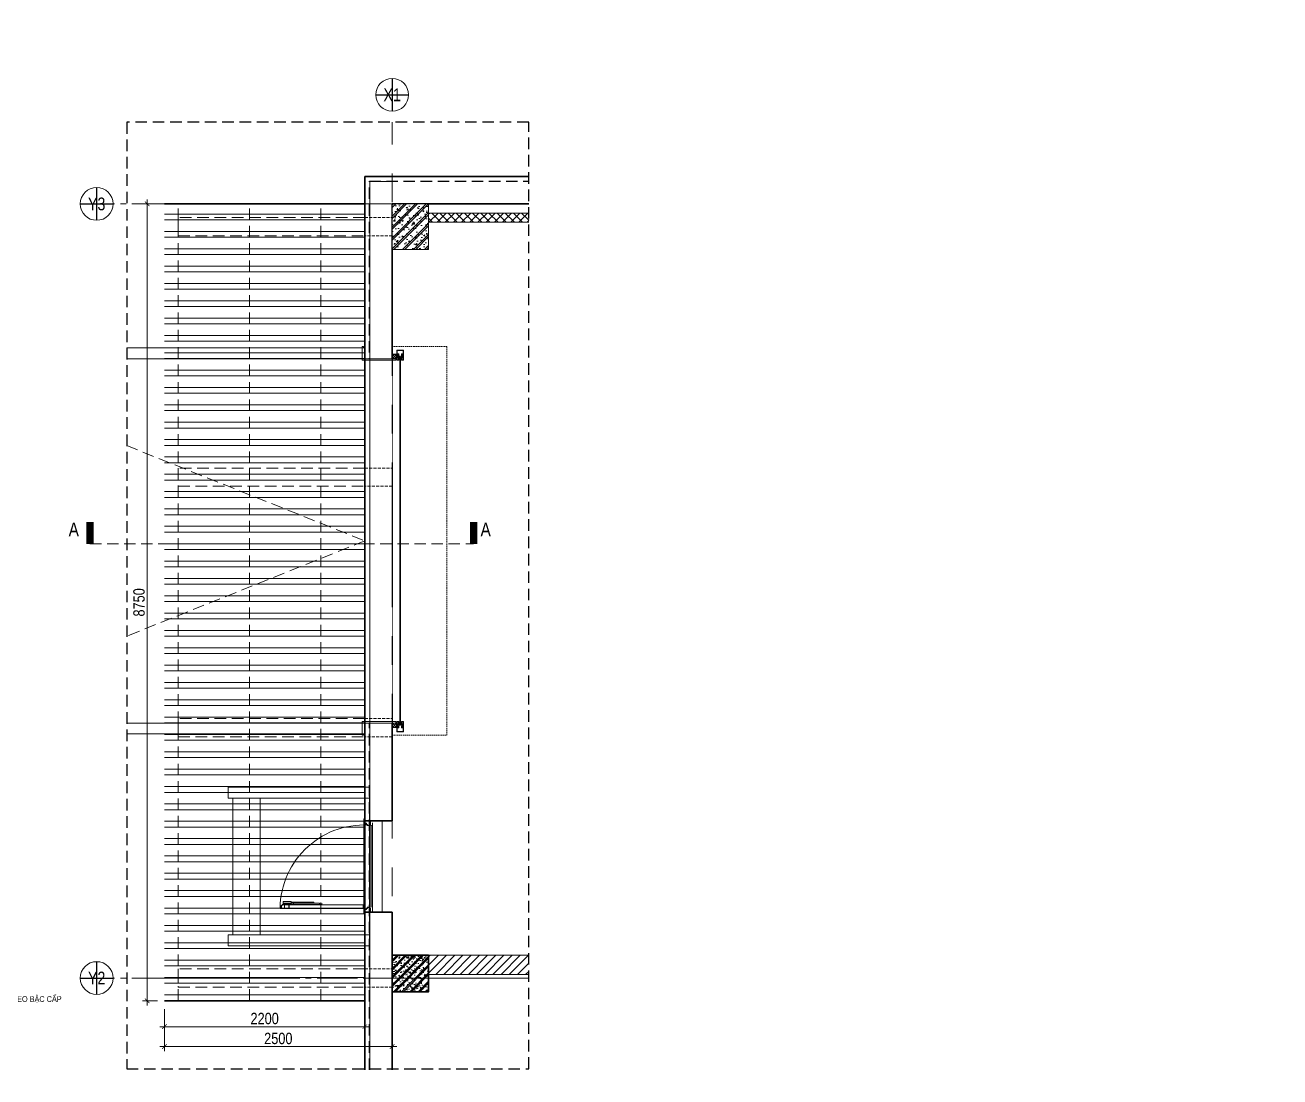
# Model space of a CAD drawing. Header units: millimetres. Extents: x -547695 to 905972, y -1055718 to 167349.
# Drawn here: x -523077 to -509299, y -1016838 to -1005289 of the extents above; entities that cross this region are included whole.
import ezdxf
from ezdxf import colors
from ezdxf.entities.mleader import LeaderData, LeaderLine
from ezdxf.enums import TextEntityAlignment as Align
from ezdxf.math import Vec2, Vec3
from ezdxf.xclip import XClip

# ---------------------------------------------------------------- set-up
doc = ezdxf.new("R2010")
doc.units = ezdxf.units.MM
doc.header["$XCLIPFRAME"] = 0
for name, pattern in [('$0$BASE-A0$0$HIDDEN', [0.375, 0.25, -0.125]), ('CENTER', [50.8, 31.75, -6.35, 6.35, -6.35]), ('HIDDEN', [9.525, 6.35, -3.175]), ('XR-MB (+8.000)$0$$0$BASE-A0$0$HIDDEN', [0.375, 0.25, -0.125]), ('XR-MBT1$0$HID', [2.3, 1.5, -0.8])]:
    doc.linetypes.add(name, pattern=pattern)
doc.layers.get('DEFPOINTS').update_dxf_attribs({"color": 1, "lineweight": 25})
doc.layers.add('8', color=8, linetype='Continuous')
doc.layers.add('A.DIM', color=8, linetype='Continuous')
for name, color, linetype, lineweight in [('A-COLS', 9, 'Continuous', 9), ('A-DIMS', 8, 'Continuous', 9), ('A-DOOR', 142, 'Continuous', 9), ('A-GRID', 250, 'CENTER', 15), ('A-HEVY', 111, 'Continuous', 35), ('A-HIDD', 45, 'HIDDEN', 9), ('A-PATT', 252, 'Continuous', 9), ('A-SYMBOLS', 10, 'Continuous', 13), ('A-WALL', 12, 'Continuous', 13), ('A-WALL-INT', 31, 'Continuous', 9), ('XR-MB (+8.000)$0$chi dan', 8, 'Continuous', 9), ('XR-MB (+8.000)$0$DIM TAN', 169, 'Continuous', 13), ('XR-MB (+8.000)$0$net khung', 2, 'Continuous', 13), ('XR-MB (+8.000)$0$phu kien ngoai cua', 4, 'Continuous', 5)]:
    doc.layers.add(name, color=color, linetype=linetype, lineweight=lineweight)
doc.styles.add('VTK_Arial', font='arial.ttf', dxfattribs={"width": 0.8})
doc.styles.add('VTK_Arial_3.5 mm', font='arial.ttf', dxfattribs={"width": 0.8, "height": 3.5})
doc.dimstyles.new('A-2.5-DIM50', dxfattribs={"dimscale": 50, "dimtxt": 2.5, "dimasz": 1, "dimexe": 1, "dimexo": 0, "dimgap": 0.5, "dimtad": 1, "dimdec": 0, "dimzin": 12, "dimdsep": 46, "dimtxsty": 'VTK_Arial', "dimblk": 'ARCHTICK', "dimcen": 0, "dimdle": 1, "dimclrd": 256, "dimclre": 256, "dimclrt": 7, "dimadec": 1, "dimazin": 3, "dimtfac": 1, "dimtdec": 0, "dimtmove": 0, "dimatfit": 2, "dimfxl": 20, "dimtolj": 1, "dimtzin": 0, "dimlwd": -1, "dimlwe": -1, "dimarcsym": 0})

# ---------------------------------------------------------------- blocks, each defined once
blk = doc.blocks.new('ERBHRTHB4T')
at = {"color": 0}
blk.add_wipeout([(-200, 100), (200, 100), (200, -400), (-200, -400)], dxfattribs=at).dxf.layer = '8'
at = {"layer": 'A-PATT'}
h = blk.add_hatch(dxfattribs=at)
h.set_pattern_fill('BT-01', color=256, scale=20, style=0, double=1, pattern_type=2)
h.set_pattern_definition([(50, (115612.73, 26820), (143.45204, -12.55043), [15, -165]), (355, (115612.73, 26820), (-27.75027, 150.43843), [12, -132]), (100.4514, (115624.68, 26818.95), (115.70188, 137.88791), [12.74804, -140.22842]), (46.1842, (115612.73, 26860), (213.4482, -33.1038), [22.5, -247.5]), (96.6356, (115630.52, 26857.24), (186.93254, 194.82357), [19.12206, -210.3426]), (351.1842, (115612.73, 26860), (186.9324, 194.8237), [18, -198]), (21, (115632.73, 26850), (119.38141, -80.52378), [15, -165]), (326, (115632.73, 26850), (48.66307, 145.03), [12, -132]), (71.4514, (115642.68, 26843.29), (168.04453, 64.5061), [12.74804, -140.22842]), (37.5, (115612.73, 26820), (2.43197, 66.57877), [0, -130.4, 0, -134, 0, -132.5]), (7.5, (115612.73, 26820), (52.613907, 78.882342), [0, -76.4, 0, -127.4, 0, -50.5]), (327.5, (115568.13, 26820), (106.764487, -4.510974), [0, -50, 0, -156, 0, -207]), (317.5, (115548.13, 26820), (116.637234, 20.021), [0, -65, 0, -103.6, 0, -147]), (45, (115612.73, 26820), (-60.104076, 60.104076), []), (45, (115612.73, 26844.5), (-60.104076, 60.104076), [])])
h.paths.add_polyline_path([(200, 100), (200, -400), (-200, -400), (-200, 100)])
at = {"color": 0}
blk.add_lwpolyline([(-200, 100), (200, 100), (200, -400), (-200, -400)], close=True, dxfattribs=at)
blk = doc.blocks.new('egerg')
at = {"layer": 'A-PATT'}
h = blk.add_hatch(dxfattribs=at)
h.set_pattern_fill('BT-01', color=256, scale=14.982164, style=0, double=1, pattern_type=2)
h.set_pattern_definition([(50, (22752.53, 12038.09), (107.4611, -9.40163), [11.23662, -123.60285]), (355, (22752.53, 12038.09), (-20.78795, 112.69466), [8.9893, -98.8823]), (100.4514, (22761.49, 12037.31), (86.67322, 103.29296), [9.54966, -105.04626]), (46.1842, (22752.53, 12068.05), (159.8958, -24.7983), [16.8549, -185.4043]), (96.6356, (22765.86, 12065.99), (140.0327, 145.9439), [14.3245, -157.5694]), (351.1842, (22752.53, 12068.05), (140.0326, 145.944), [13.4839, -148.3234]), (21, (22767.51, 12060.56), (89.4296, -60.32102), [11.23662, -123.60285]), (326, (22767.51, 12060.56), (36.4539, 108.64317), [8.9893, -98.8823]), (71.4514, (22774.97, 12055.54), (125.88353, 48.32205), [9.54966, -105.04626]), (37.5, (22752.53, 12038.09), (1.82181, 49.874703), [0, -97.68371, 0, -100.3805, 0, -99.25684]), (7.5, (22752.53, 12038.09), (39.41351, 59.09141), [0, -57.23187, 0, -95.43639, 0, -37.82996]), (327.5, (22719.12, 12038.09), (79.978153, -3.37921), [0, -37.45541, 0, -116.86088, 0, -155.0654]), (317.5, (22704.14, 12038.09), (87.3739, 14.9979), [0, -48.69203, 0, -77.6076, 0, -110.1189]), (45, (22752.53, 12038.09), (-45.02446, 45.02446), []), (45, (22752.53, 12056.44), (-45.02446, 45.02446), [])])
h.paths.add_polyline_path([(0, -200), (400, -200), (400, 200), (0, 200)])
at = {"layer": 'A-HEVY'}
blk.add_lwpolyline([(0, -200), (400, -200), (400, 200), (0, 200)], close=True, dxfattribs=at)
blk = doc.blocks.new('ERYUJH76Y')
at = {"layer": 'A-GRID', "ltscale": 50}
for points in [[(-24000, 3348), (-24000, 25008)], [(4694, 21428), (-30447, 21428)], [(4694, 12928), (-30447, 12928)], [(4694, 6928), (-30447, 6928)]]:
    blk.add_lwpolyline(points, dxfattribs=at)
at = {"layer": 'A-SYMBOLS'}
blk.add_blockref('egerg', (-24000, 12978), dxfattribs=at)
at = {"layer": 'A-COLS'}
blk.add_blockref('ERBHRTHB4T', (-23800, 21328), dxfattribs=at)
blk = doc.blocks.new('XR-MB (+8.000)$0$ban le b')
at = {"layer": 'A-DOOR'}
for p, q in [((11285, -283), (11288, -283)), ((11285, -307), (11285, -283)), ((11294, -309), (11287, -309)), ((11288, -283), (11288, -305)), ((11297, -306), (11290, -306)), ((11300, -330), (11294, -330)), ((11295, -319), (11295, -310)), ((11297, -327), (11297, -333)), ((11298, -319), (11298, -308))]:
    blk.add_line(p, q, dxfattribs=at)
for radius in [10, 7]:
    blk.add_circle((11297, -330), radius, dxfattribs=at)
for centre, radius, start, end in [((11287, -307), 1.5, 180, 270), ((11290, -305), 1.5, 180, 270), ((11294, -310), 1.5, 0, 90), ((11293, -319), 2, 286.9578, 0), ((11297, -308), 1.5, 0, 90), ((11300, -319), 2, 180, 253.0422)]:
    blk.add_arc(centre, radius, start, end, dxfattribs=at)
blk = doc.blocks.new('XR-MB (+8.000)$0$gioong cao su')
at = {"layer": 'A-DOOR'}
for points in [[(1628098, 55606), (1628100, 55606), (1628100, 55546), (1628098, 55546)], [(1628100, 55591), (1628107, 55591), (1628107, 55561), (1628100, 55561)]]:
    blk.add_lwpolyline(points, close=True, dxfattribs=at)
for points in [[(1628109, 55600), (1628128, 55600, -0.414214), (1628130, 55598), (1628130, 55553, -0.414214), (1628128, 55551), (1628109, 55551, -0.414214), (1628107, 55553), (1628107, 55598, -0.414214)], [(1628109, 55599), (1628128, 55599, -0.414214), (1628129, 55598), (1628129, 55553, -0.414214), (1628128, 55552), (1628109, 55552, -0.414214), (1628108, 55553), (1628108, 55598, -0.414214)]]:
    blk.add_lwpolyline(points, format="xyb", close=True, dxfattribs=at)
blk = doc.blocks.new('XR-MB (+8.000)$0$123')
at = {"layer": 'A-DOOR'}
h = blk.add_hatch(dxfattribs=at)
h.set_pattern_fill('ANSI31', color=256, style=0)
h.set_pattern_definition([(135, (327793.7614, 93736.06553), (0.08838834765, 0.08838834765), [])])
h.paths.add_polyline_path([(240172, 36474), (240174, 36474), (240174, 36388), (240172, 36388)])
for p, q in [((240171, 36465), (240171, 36475)), ((240221, 36475), (240171, 36475)), ((240172, 36474), (240172, 36388)), ((240172, 36465), (240172, 36474)), ((240172, 36474), (240220, 36474)), ((240174, 36474), (240174, 36388)), ((240235, 36455), (240220, 36474)), ((240236, 36455), (240221, 36475)), ((240146, 36386), (240146, 36398)), ((240146, 36398), (240147, 36398)), ((240186, 36386), (240146, 36386)), ((240147, 36388), (240147, 36398)), ((240185, 36388), (240147, 36388)), ((240174, 36413), (240174, 36413)), ((240185, 36388), (240205, 36403)), ((240186, 36386), (240206, 36401)), ((240220, 36420), (240205, 36420)), ((240205, 36420), (240205, 36403)), ((240221, 36418), (240206, 36418)), ((240206, 36418), (240206, 36401)), ((240235, 36434), (240220, 36434)), ((240220, 36434), (240220, 36420)), ((240221, 36432), (240221, 36418)), ((240236, 36432), (240221, 36432)), ((240235, 36455), (240235, 36434)), ((240236, 36455), (240236, 36432))]:
    blk.add_line(p, q, dxfattribs=at)
blk = doc.blocks.new('XR-MB (+8.000)$0$gdfghgfjjjk')
at = {"layer": 'A-DOOR'}
for p, q in [((196862, 627553), (196861, 626550)), ((196862, 627568), (196871, 627568)), ((196862, 627568), (196862, 627568)), ((196862, 627568), (196862, 627568)), ((196862, 627568), (196862, 627568)), ((196862, 627534), (196862, 627568)), ((196863, 627553), (196862, 626551)), ((196863, 627567), (196870, 627567)), ((196863, 627534), (196863, 627567)), ((196863, 627554), (196896, 627554)), ((196863, 627554), (196863, 627554)), ((196863, 627545), (196863, 627554)), ((196864, 627545), (196863, 627545)), ((196863, 627515), (196906, 627515)), ((196863, 627506), (196863, 627515)), ((196863, 627460), (196863, 627469)), ((196906, 627460), (196863, 627460)), ((196864, 627553), (196895, 627553)), ((196864, 627545), (196864, 627553)), ((196864, 627514), (196905, 627514)), ((196864, 627506), (196864, 627514)), ((196864, 627461), (196864, 627469)), ((196905, 627461), (196864, 627461)), ((196870, 627567), (196870, 627554)), ((196871, 627568), (196871, 627554)), ((196895, 627553), (196895, 627544)), ((196895, 627544), (196906, 627544)), ((196896, 627554), (196896, 627544)), ((196896, 627544), (196907, 627544)), ((196905, 626564), (196906, 627544)), ((196905, 626563), (196907, 627544)), ((196905, 627514), (196905, 627461)), ((196906, 627544), (196906, 627534)), ((196906, 627515), (196906, 627460)), ((196907, 627544), (196907, 627534)), ((196943, 627529), (196907, 627529)), ((196907, 627529), (196907, 627062)), ((196907, 627514), (196913, 627514)), ((196907, 627462), (196913, 627462)), ((196913, 627514), (196925, 627529)), ((196913, 627514), (196913, 627462)), ((196913, 627462), (196925, 627434)), ((196925, 627529), (196925, 627434)), ((196943, 627434), (196943, 627529)), ((196943, 627434), (196907, 627434)), ((196935, 627406), (196907, 627406)), ((196924, 627095), (196924, 627432)), ((196935, 627432), (196924, 627432)), ((196935, 627162), (196935, 627432)), ((196924, 627162), (196935, 627162)), ((196915, 627089), (196907, 627089)), ((196914, 627062), (196907, 627062)), ((196922, 627093), (196915, 627089)), ((196915, 627062), (196915, 627089)), ((196861, 626550), (196870, 626550)), ((196862, 626571), (196862, 626563)), ((196862, 626571), (196862, 626564)), ((196862, 626564), (196905, 626564)), ((196862, 626563), (196905, 626563)), ((196862, 626551), (196869, 626551)), ((196869, 626551), (196869, 626563)), ((196870, 626550), (196870, 626563)), ((197894, 626451), (196820, 626451)), ((197862, 626489), (196874, 626489)), ((196875, 626469), (197862, 626469))]:
    blk.add_line(p, q, dxfattribs=at)
at = {"layer": 'A-DOOR', "linetype": 'XR-MB (+8.000)$0$$0$BASE-A0$0$HIDDEN'}
blk.add_line((197899, 626550), (196851, 626550), dxfattribs=at)
at = {"layer": 'A-DOOR'}
blk.add_arc((196851, 626550), 1018, 354.451, 89.3822, dxfattribs=at)
for centre, major_axis, start_param, end_param in [((196914, 627062), (-0.809, 0.369), 1.998585, 3.569381), ((196921, 627095), (2.34, 1.29), 4.637391, 5.778763)]:
    blk.add_ellipse(centre, major_axis=major_axis, ratio=1, start_param=start_param, end_param=end_param, dxfattribs=at)
at = {"layer": 'XR-MB (+8.000)$0$chi dan', "extrusion": (0, 0, -1), "xscale": 0.8895027643677431, "yscale": 0.8895027643677431, "zscale": -0.889502743225944, "rotation": 179.9978614932291}
blk.add_blockref('XR-MB (+8.000)$0$123', (16817, 658913), dxfattribs=at)
at = {"layer": 'XR-MB (+8.000)$0$chi dan', "xscale": 0.8895027643677431, "yscale": 0.8895027643677431, "zscale": 0.8895027643677431, "rotation": 180.0021385067709}
blk.add_blockref('XR-MB (+8.000)$0$123', (411551, 658929), dxfattribs=at)
at = {"layer": 'XR-MB (+8.000)$0$net khung', "xscale": 0.1601102353251793, "yscale": 0.1601102353251793, "zscale": 0.1601102172678523, "rotation": 90.00213296456585}
for p in [(205775, 365814), (206777, 365814)]:
    blk.add_blockref('XR-MB (+8.000)$0$gioong cao su', p, dxfattribs=at)
at = {"layer": 'XR-MB (+8.000)$0$phu kien ngoai cua', "xscale": 0.889502645156231, "yscale": 0.889502763748169, "zscale": 0.8895026589233752, "rotation": 270.002134667727}
blk.add_blockref('XR-MB (+8.000)$0$ban le b', (197145, 636598), dxfattribs=at)
blk = doc.blocks.new('XR-MB (+8.000)$0$cua 1 canh')
blk.add_wipeout([(0, 0), (0, -1100), (220, -1100), (220, 0)]).dxf.layer = 'A-DOOR'
at = {"layer": 'A-DOOR'}
blk.add_lwpolyline([(0, 0), (220, 0), (220, -1100), (0, -1100)], close=True, dxfattribs=at)
at = {"layer": 'XR-MB (+8.000)$0$DIM TAN', "xscale": -1, "rotation": 270}
blk.add_blockref('XR-MB (+8.000)$0$gdfghgfjjjk', (-626335, -197918), dxfattribs=at)
blk = doc.blocks.new('*U49')
for p, q in [((-3985, 425), (-4095, 425)), ((-4095, 425), (-4095, 350)), ((-3988, 422), (-4092, 422)), ((-4092, 422), (-4092, 353)), ((-4010, 416), (-4053, 416)), ((-4053, 403), (-4053, 416)), ((-4010, 406), (-4010, 416)), ((-3988, 406), (-3988, 422)), ((-3985, 403), (-3985, 425)), ((-15, 403), (-15, 425)), ((-15, 425), (95, 425)), ((-12, 406), (-12, 422)), ((-12, 422), (92, 422)), ((10, 406), (10, 416)), ((10, 416), (53, 416)), ((53, 403), (53, 416)), ((92, 422), (92, 353)), ((95, 425), (95, 350)), ((-4053, 408), (-4053, 408)), ((-4037, 403), (-4053, 403)), ((-4037, 373), (-4053, 373)), ((-4013, 413), (-4050, 413)), ((-4050, 406), (-4050, 413)), ((-4037, 406), (-4050, 406)), ((-4037, 370), (-4050, 370)), ((-4037, 406), (-4037, 403)), ((-4037, 370), (-4037, 373)), ((-4023, 406), (-4013, 406)), ((-4013, 406), (-4023, 406)), ((-4023, 403), (-4023, 406)), ((-4023, 403), (-3985, 403)), ((-3985, 373), (-4023, 373)), ((-4023, 373), (-4023, 370)), ((-4013, 370), (-4023, 370)), ((-4013, 406), (-4013, 413)), ((-4010, 406), (-3988, 406)), ((-3988, 370), (-4010, 370)), ((23, 403), (-15, 403)), ((-15, 373), (23, 373)), ((10, 406), (-12, 406)), ((-12, 370), (10, 370)), ((13, 406), (13, 413)), ((13, 413), (50, 413)), ((23, 406), (13, 406)), ((13, 406), (23, 406)), ((13, 370), (23, 370)), ((23, 403), (23, 406)), ((23, 373), (23, 370)), ((37, 406), (37, 403)), ((37, 406), (50, 406)), ((37, 403), (53, 403)), ((37, 370), (37, 373)), ((37, 373), (53, 373)), ((37, 370), (50, 370)), ((50, 406), (50, 413)), ((53, 408), (53, 408))]:
    blk.add_line(p, q)
for points in [[(-4037, 403, 0.277794), (-4010, 396, -0.278361), (-4023, 403)], [(-4037, 373, -0.277794), (-4010, 379, 0.278361), (-4023, 373)], [(37, 403, -0.277794), (10, 396, 0.278361), (23, 403)], [(37, 373, 0.277794), (10, 379, -0.278361), (23, 373)]]:
    blk.add_lwpolyline(points, format="xyb")
at = {"linetype": 'XR-MBT1$0$HID', "ltscale": 10, "const_width": 20}
blk.add_lwpolyline([(-4025, 388), (25, 388)], dxfattribs=at)
at = {"color": 250}
blk.add_wipeout([(0, 0), (-4000, 0), (-4000, 300), (0, 300)], dxfattribs=at)
for p, q in [((-4095, 350), (-3985, 350)), ((-4092, 353), (-3988, 353)), ((-4053, 373), (-4053, 360)), ((-4053, 368), (-4053, 368)), ((-4010, 360), (-4053, 360)), ((-4050, 370), (-4050, 363)), ((-4013, 363), (-4050, 363)), ((-4013, 370), (-4013, 363)), ((-4010, 370), (-4010, 360)), ((-4000, 300), (-4000, 0)), ((-3988, 353), (-3988, 370)), ((-3985, 350), (-3985, 373)), ((-15, 350), (-15, 373)), ((95, 350), (-15, 350)), ((-12, 353), (-12, 370)), ((92, 353), (-12, 353)), ((0, 300), (0, 0)), ((10, 370), (10, 360)), ((10, 360), (53, 360)), ((13, 370), (13, 363)), ((13, 363), (50, 363)), ((50, 370), (50, 363)), ((53, 373), (53, 360)), ((53, 368), (53, 368))]:
    blk.add_line(p, q)
at = {"color": 1}
for p, q in [((-4002, 348), (-4048, 302)), ((-4048, 348), (-4002, 302)), ((2, 348), (48, 302)), ((48, 348), (2, 302))]:
    blk.add_line(p, q, dxfattribs=at)
at = {"linetype": 'XR-MBT1$0$HID', "ltscale": 10}
blk.add_lwpolyline([(50, 300), (135, 300), (135, 900), (-4135, 900), (-4135, 544), (-4135, 544), (-4135, 300), (-4050, 300)], dxfattribs=at)
for points in [[(-4000, 350), (-4000, 340), (-3985, 340), (-3985, -30), (-4135, -30), (-4135, -15), (-4123, -15), (-4123, 0)], [(-4050, 350), (-4000, 350), (-4000, 300), (-4050, 300), (-4050, 350)], [(0, 350), (0, 340), (-15, 340), (-15, -30), (135, -30), (135, -15), (123, -15), (123, 0)], [(50, 350), (0, 350), (0, 300), (50, 300), (50, 350)]]:
    blk.add_lwpolyline(points)
for points in [[(-4048, 348), (-4002, 348), (-4002, 302), (-4048, 302)], [(48, 348), (2, 348), (2, 302), (48, 302)]]:
    blk.add_lwpolyline(points, close=True)
at = {"style": 'VTK_Arial', "width": 0.8}
blk.add_attdef('DFDFD', (-1866, 322), '', height=100, dxfattribs=at)
blk = doc.blocks.new('egeg')
at = {"layer": 'A-PATT'}
for points in [[(1500, 720), (-50, 720)], [(-50, 600), (-50, 720)], [(1500, 720), (1500, -1020)], [(1500, 600), (-50, 600)], [(0, 600), (0, -900)], [(300, 600), (300, -900)], [(1500, -900), (-50, -900)], [(-50, -900), (-50, -1020)], [(1500, -1020), (-50, -1020)]]:
    blk.add_lwpolyline(points, dxfattribs=at)
blk = doc.blocks.new('rty')
at = {"layer": 'A-HIDD', "ltscale": 20}
blk.add_lwpolyline([(0, 2000), (5000, 0), (0, -2000)], dxfattribs=at)
at = {"layer": 'A-PATT'}
for points in [[(0, -2120), (5000, -2120), (5000, 2120), (0, 2120)], [(0, -2000), (5000, -2000), (5000, 2000), (0, 2000)]]:
    blk.add_lwpolyline(points, close=True, dxfattribs=at)
blk = doc.blocks.new('RHRTHRHRT')
at = {"layer": 'A-PATT', "transparency": 33554620}
h = blk.add_hatch(dxfattribs=at)
h.set_pattern_fill('ANSI37', color=256, scale=20)
h.set_pattern_definition([(45, (-12900, -14800), (-44.90128, 44.90128), []), (135, (-12900, -14800), (-44.90128, -44.90128), [])])
h.paths.add_polyline_path([(-100, -4567), (-200, -4567), (-200, -14800), (-100, -14800)])
h.paths.add_polyline_path([(0, -500), (-24900, -500), (-24900, -400), (0, -400)])
h.paths.add_polyline_path([(-100, -2115), (-200, -2115), (-200, -500), (-100, -500)])
at = {"layer": 'A-WALL', "transparency": 33554620}
h = blk.add_hatch(dxfattribs=at)
h.set_pattern_fill('ANSI31', color=253, scale=20)
h.set_pattern_definition([(45, (-24900, -14300), (-44.90128, 44.90128), [])])
h.paths.add_polyline_path([(-12900, -8760), (-12900, -14800), (-13110, -14800), (-13110, -8760)])
h.paths.add_polyline_path([(-1510, -14200), (-1510, -8760), (-1300, -8760), (-1300, -14200)])
h.paths.add_polyline_path([(-1510, -8760), (-24900, -8760), (-24900, -8550), (-1510, -8550)])
at = {"layer": 'A-HEVY'}
blk.add_lwpolyline([(-25300, -8075), (-25300, -14800), (-1300, -14800)], dxfattribs=at)
at = {"layer": 'A-WALL'}
blk.add_lwpolyline([(-1510, -8760), (-24900, -8760), (-24900, -8550), (-1510, -8550)], close=True, dxfattribs=at)
at = {"layer": 'A-WALL-INT'}
blk.add_lwpolyline([(0, -500), (-24900, -500), (-24900, -400), (0, -400)], close=True, dxfattribs=at)
at = {"layer": 'A-DOOR', "xscale": -0.9090909426681971, "yscale": 0.9090909426681971, "zscale": 0.9090909426681971, "rotation": 359.9999999999994}
blk.add_blockref('XR-MB (+8.000)$0$cua 1 canh', (-25410, -7075), dxfattribs=at)
at = {"layer": 'A-HEVY'}
for points in [[(-25600, -7075), (-25600, 0), (0, 0), (0, -300), (-25300, -300), (-25300, -7075)], [(-25600, -7075), (-25300, -7075)], [(-25600, -8075), (-25300, -8075)], [(-1300, -15100), (-25600, -15100), (-25600, -8075)]]:
    blk.add_lwpolyline(points, dxfattribs=at)
at = {"layer": 'DEFPOINTS', "linetype": '$0$BASE-A0$0$HIDDEN', "ltscale": 500}
blk.add_lwpolyline([(-25550, -50), (0, -50), (0, -15050), (-25550, -15050)], close=True, dxfattribs=at)
at = {"layer": 'A-WALL'}
blk.add_blockref('egeg', (-27050, -7425), dxfattribs=at)
at = {"layer": 'A-DOOR', "rotation": 270}
blk.add_blockref('*U49', (-25600, -6000), dxfattribs=at)
at = {"layer": 'A-WALL'}
blk.add_blockref('rty', (-30600, -4000), dxfattribs=at)
at = {"layer": 'A-GRID'}
ref = blk.add_blockref('ERYUJH76Y', (-1300, -21728), dxfattribs=at)
XClip(ref).set_block_clipping_path([(-32069.3798585372, 5005.1306604635), (6367.1031573832, 26504.5361301411)])
blk = doc.blocks.new('EBGER')
at = {"layer": 'A-PATT', "transparency": 33554620}
h = blk.add_hatch(dxfattribs=at)
h.set_pattern_fill('ANSI32', color=256, scale=20, angle=315)
h.paths.add_polyline_path([(2500, 8750), (0, 8750), (0, 0), (2500, 0)])
at = {"layer": 'A-HEVY'}
blk.add_lwpolyline([(2500, 8750), (0, 8750), (0, 0), (2500, 0)], close=True, dxfattribs=at)
at = {"layer": 'A-HIDD', "ltscale": 20}
for points in [[(150, 0), (150, 8750)], [(933, 0), (933, 8750)], [(1717, 0), (1717, 8750)], [(2500, 0), (2500, 8750)]]:
    blk.add_lwpolyline(points, dxfattribs=at)
for points in [[(150, 8400), (2500, 8400), (2500, 8600), (150, 8600)], [(150, 5650), (2500, 5650), (2500, 5850), (150, 5850)], [(150, 2900), (2500, 2900), (2500, 3100), (150, 3100)], [(150, 150), (2500, 150), (2500, 350), (150, 350)]]:
    blk.add_lwpolyline(points, close=True, dxfattribs=at)
blk = doc.blocks.new('_ARCHTICK')
at = {"color": 0, "linetype": 'ByBlock', "const_width": 0.15}
blk.add_lwpolyline([(-0.5, -0.5), (0.5, 0.5)], dxfattribs=at)
blk = doc.blocks.new('*D1174')
at = {"layer": 'A-DIMS', "transparency": 16777216}
for p, q in [((-521547, -1016093), (-521547, -1016556)), ((-519047, -1016093), (-519047, -1016556)), ((-518997, -1016506), (-521597, -1016506))]:
    blk.add_line(p, q, dxfattribs=at)
at = {"layer": 'DEFPOINTS', "color": 0, "transparency": 16777216}
for p in [(-521547, -1016093), (-519047, -1016093), (-521547, -1016506)]:
    blk.add_point(p, dxfattribs=at)
at = {"layer": 'A-DIMS', "transparency": 16777216, "xscale": 50, "yscale": 50, "zscale": 50, "rotation": 180}
blk.add_blockref('_ARCHTICK', (-521547, -1016506), dxfattribs=at)
at = {"layer": 'A-DIMS', "transparency": 16777216, "xscale": 50, "yscale": 50, "zscale": 50}
blk.add_blockref('_ARCHTICK', (-519047, -1016506), dxfattribs=at)
at = {"layer": 'A-DIMS', "color": 7, "transparency": 16777216, "insert": (-520297, -1016417), "char_height": 125, "attachment_point": 5, "style": 'VTK_Arial'}
blk.add_mtext('\\A1;2500', dxfattribs=at)
blk = doc.blocks.new('*D1175')
at = {"layer": 'A-DIMS', "transparency": 16777216}
for p, q in [((-521624, -1007253), (-521787, -1007253)), ((-521737, -1016053), (-521737, -1007203)), ((-521624, -1016003), (-521787, -1016003))]:
    blk.add_line(p, q, dxfattribs=at)
at = {"layer": 'DEFPOINTS', "color": 0, "transparency": 16777216}
for p in [(-521737, -1007253), (-521624, -1007253), (-521624, -1016003)]:
    blk.add_point(p, dxfattribs=at)
at = {"layer": 'A-DIMS', "transparency": 16777216, "xscale": 50, "yscale": 50, "zscale": 50}
for p, rotation in [((-521737, -1007253), 90), ((-521737, -1016003), 270)]:
    blk.add_blockref('_ARCHTICK', p, dxfattribs=dict(at, rotation=rotation))
at = {"layer": 'A-DIMS', "color": 7, "transparency": 16777216, "insert": (-521826, -1011628), "char_height": 125, "attachment_point": 5, "rotation": 90, "style": 'VTK_Arial'}
blk.add_mtext('\\A1;8750', dxfattribs=at)
blk = doc.blocks.new('*U303')
blk.add_wipeout([(4.5, 0), (4.46, -0.56), (4.36, -1.12), (4.18, -1.66), (3.94, -2.17), (3.64, -2.65), (3.28, -3.08), (2.87, -3.47), (2.41, -3.8), (1.92, -4.07), (1.39, -4.28), (0.84, -4.42), (0.28, -4.49), (-0.28, -4.49), (-0.84, -4.42), (-1.39, -4.28), (-1.92, -4.07), (-2.41, -3.8), (-2.87, -3.47), (-3.28, -3.08), (-3.64, -2.65), (-3.94, -2.17), (-4.18, -1.66), (-4.36, -1.12), (-4.46, -0.56), (-4.5, 0), (-4.46, 0.56), (-4.36, 1.12), (-4.18, 1.66), (-3.94, 2.17), (-3.64, 2.65), (-3.28, 3.08), (-2.87, 3.47), (-2.41, 3.8), (-1.92, 4.07), (-1.39, 4.28), (-0.84, 4.42), (-0.28, 4.49), (0.28, 4.49), (0.84, 4.42), (1.39, 4.28), (1.92, 4.07), (2.41, 3.8), (2.87, 3.47), (3.28, 3.08), (3.64, 2.65), (3.94, 2.17), (4.18, 1.66), (4.36, 1.12), (4.46, 0.56)])
blk.add_circle((0, 0), 4.5)
at = {"layer": 'DEFPOINTS', "color": 250}
for p, q in [((0, 4.5), (0, -4.5)), ((-4.5, 0), (4.5, 0))]:
    blk.add_line(p, q, dxfattribs=at)
at = {"color": 7, "style": 'VTK_Arial_3.5 mm', "width": 0.8}
blk.add_attdef('X12', text='', height=3.5, dxfattribs=at).set_placement((0, 0), align=Align.MIDDLE_CENTER)
blk = doc.blocks.new('*D1187')
at = {"layer": 'A-DIMS', "transparency": 16777216}
for p, q in [((-521547, -1016093), (-521547, -1016337)), ((-519347, -1016093), (-519347, -1016337)), ((-521597, -1016287), (-519297, -1016287))]:
    blk.add_line(p, q, dxfattribs=at)
at = {"layer": 'DEFPOINTS', "color": 0, "transparency": 16777216}
for p in [(-521547, -1016093), (-519347, -1016093), (-519347, -1016287)]:
    blk.add_point(p, dxfattribs=at)
at = {"layer": 'A-DIMS', "transparency": 16777216, "xscale": 50, "yscale": 50, "zscale": 50, "rotation": 180}
blk.add_blockref('_ARCHTICK', (-521547, -1016287), dxfattribs=at)
at = {"layer": 'A-DIMS', "transparency": 16777216, "xscale": 50, "yscale": 50, "zscale": 50}
blk.add_blockref('_ARCHTICK', (-519347, -1016287), dxfattribs=at)
at = {"layer": 'A-DIMS', "color": 7, "transparency": 16777216, "insert": (-520447, -1016198), "char_height": 125, "attachment_point": 5, "style": 'VTK_Arial'}
blk.add_mtext('\\A1;2200', dxfattribs=at)

msp = doc.modelspace()

# ---------------------------------------------------------------- block references
at = {"layer": 'A-HEVY'}
ref = msp.add_blockref('RHRTHRHRT', (-493746.5, -1006952.8), dxfattribs=at)
XClip(ref).set_block_clipping_path([(-28215.4999999999, -9807.4999999999), (-23801.4999999999, 596.5000000001)])
ref = msp.add_blockref('RHRTHRHRT', (-524808.9, -998855.7), dxfattribs=at)
XClip(ref).set_block_clipping_path([(-3544.5910186522, -16880.7335869387), (617.7701081213, -14399.5472302057)])
at = {"layer": 'A-SYMBOLS', "xscale": 40, "yscale": 40, "zscale": 40}
for p, values in [((-519046.5, -1006054.7), {'X12': 'X1'}), ((-522291.5, -1007252.8), {'X12': 'Y3'})]:
    msp.add_blockref('*U303', p, dxfattribs=at).add_auto_attribs(values)

# ---------------------------------------------------------------- texts
at = {"layer": 'A.DIM', "color": 7, "insert": (-522542.8, -1010826.5), "char_height": 150, "attachment_point": 5, "style": 'VTK_Arial', "bg_fill": 3, "box_fill_scale": 1.1, "bg_fill_color": 257, "bg_fill_transparency": 0}
msp.add_mtext('\\A1;A', dxfattribs=at)

# ---------------------------------------------------------------- next in the draw order: linework, layer by layer
at = {"layer": 'A-GRID', "ltscale": 10}
msp.add_lwpolyline([(-519046.5, -1007252.8), (-522111.9, -1007252.8)], dxfattribs=at)
at = {"layer": 'A-HEVY'}
msp.add_lwpolyline([(-519046.5, -1006952.8), (-519346.5, -1006952.8), (-519346.5, -1016761.3)], dxfattribs=at)
at = {"layer": 'A-HIDD', "lineweight": -2, "ltscale": 20}
msp.add_lwpolyline([(-517548, -1016748.3), (-517548, -1006356.3), (-521962, -1006356.3), (-521962, -1016748.3)], close=True, dxfattribs=at)
at = {"layer": 'A-HIDD', "ltscale": 5}
for points in [[(-519346.5, -1007602.8), (-519346.5, -1007402.8), (-519046.5, -1007402.8), (-519046.5, -1007602.8)], [(-519346.5, -1010352.8), (-519346.5, -1010152.8), (-519046.5, -1010152.8), (-519046.5, -1010352.8)], [(-519346.5, -1013102.8), (-519346.5, -1012902.8), (-519046.5, -1012902.8), (-519046.5, -1013102.8)], [(-519346.5, -1015852.8), (-519346.5, -1015652.8), (-519046.5, -1015652.8), (-519046.5, -1015852.8)]]:
    msp.add_lwpolyline(points, close=True, dxfattribs=at)
at = {"layer": 'A-PATT'}
msp.add_lwpolyline([(-519046.5, -1007007.8), (-519291.5, -1007007.8), (-519291.5, -1016761.3)], dxfattribs=at)
at = {"layer": 'A-SYMBOLS', "const_width": 80}
msp.add_lwpolyline([(-522364.7, -1010985.8), (-522364.7, -1010747.1)], dxfattribs=at)
at = {"layer": 'A-SYMBOLS', "linetype": '$0$BASE-A0$0$HIDDEN', "ltscale": 500}
msp.add_lwpolyline([(-522364.7, -1010985.8), (-518152.2, -1010985.8)], dxfattribs=at)

# ---------------------------------------------------------------- next in the draw order: block references
at = {"layer": 'A-HEVY'}
ref = msp.add_blockref('EBGER', (-521546.5, -1016002.8), dxfattribs=at)
XClip(ref).set_block_clipping_path([(0.0000000001, 0), (2200.0000000001, 8750)])

# ---------------------------------------------------------------- next in the draw order: dimensions: what is measured, and where the dimension line sits
at = {"layer": 'A-DIMS'}
for base, p1, p2, angle, picture, middle in [((-521737, -1007252.8), (-521624, -1016002.8), (-521624, -1007252.8), 90, '*D1175', (-521825.8, -1011627.8)), ((-521546.5, -1016505.8), (-519046.5, -1016093), (-521546.5, -1016093), 180, '*D1174', (-520296.5, -1016416.9))]:
    dim = msp.add_linear_dim(base=base, p1=p1, p2=p2, angle=angle, dimstyle='A-2.5-DIM50', override={"dimpost": '\\X'}, dxfattribs=at)
    dim.commit()
    dim.dimension.update_dxf_attribs({"geometry": picture, "text_midpoint": middle})
dim = msp.add_linear_dim(base=(-519346.5, -1016286.8), p1=(-521546.5, -1016093), p2=(-519346.5, -1016093), dimstyle='A-2.5-DIM50', override={"dimpost": '\\X', "dimblk": 'ARCHTICK'}, dxfattribs=at)
dim.commit()
dim.dimension.update_dxf_attribs({"geometry": '*D1187', "text_midpoint": (-520446.5, -1016197.9)})

# ---------------------------------------------------------------- next in the draw order: leaders
at = {"layer": 'A-SYMBOLS'}
ml = msp.add_multileader_mtext('Standard', dxfattribs=at)
ml.set_content('XÂY TƯỜNG HÔNG TAM CẤP. TRÁT VỮA XM HOÀN THIỆN THEO BẬC CẤP', color=7, style='VTK_Arial')
ml.set_leader_properties()
ml.build(insert=Vec2(0, 0))
ml.multileader.update_dxf_attribs({"text_top_attachment_type": 0, "text_bottom_attachment_type": 0, "arrow_head_size": 50, "scale": 25})
ctx = ml.context
ctx.base_point, ctx.scale, ctx.char_height, ctx.arrow_head_size, ctx.landing_gap_size, ctx.plane_origin = Vec3(-525578.6, -1015990.3), 25, 62.5, 50, 50, Vec3(-526741.6, -1017731.9)
notes = []
notes.append((ctx, [(0, (1, 1, 0), (-525677.7, -1015990.3), (1, 0), 99.2, [(0, [(-525677.7, -1015215.7)], 256, [])])]))
ctx.mtext.insert, ctx.mtext.width, ctx.mtext.flow_direction = Vec3(-525528.6, -1015952.2), 899.563, 5
for ctx, leaders in notes:
    for number, flags, end, landing, length, lines in leaders:
        leader = LeaderData()
        leader.index, (leader.has_last_leader_line, leader.has_dogleg_vector, leader.attachment_direction) = number, flags
        leader.last_leader_point, leader.dogleg_vector, leader.dogleg_length = Vec3(end), Vec3(landing), length
        for number, points, colour, breaks in lines:
            line = LeaderLine()
            line.index, line.vertices, line.color, line.breaks = number, Vec3.list(points), colors.encode_raw_color(colour), breaks
            leader.lines.append(line)
        ctx.leaders.append(leader)

# ---------------------------------------------------------------- next in the draw order: block references
at = {"layer": 'A-SYMBOLS', "xscale": 40, "yscale": 40, "zscale": 40}
msp.add_blockref('*U303', (-522291.5, -1015752.8), dxfattribs=at).add_auto_attribs({'X12': 'Y2'})

# ---------------------------------------------------------------- next in the draw order: texts
at = {"layer": 'A.DIM', "color": 7, "insert": (-518020, -1010826.5), "char_height": 150, "attachment_point": 5, "style": 'VTK_Arial', "bg_fill": 3, "box_fill_scale": 1.1, "bg_fill_color": 257, "bg_fill_transparency": 0}
msp.add_mtext('\\A1;A', dxfattribs=at)

# ---------------------------------------------------------------- next in the draw order: linework, layer by layer
at = {"layer": 'A-GRID', "ltscale": 10}
msp.add_lwpolyline([(-519046.5, -1015752.8), (-522111.9, -1015752.8)], dxfattribs=at)
at = {"layer": 'A-SYMBOLS', "const_width": 80}
msp.add_lwpolyline([(-518152.2, -1010985.8), (-518152.2, -1010747.1)], dxfattribs=at)

doc.saveas('drawing.dxf')
